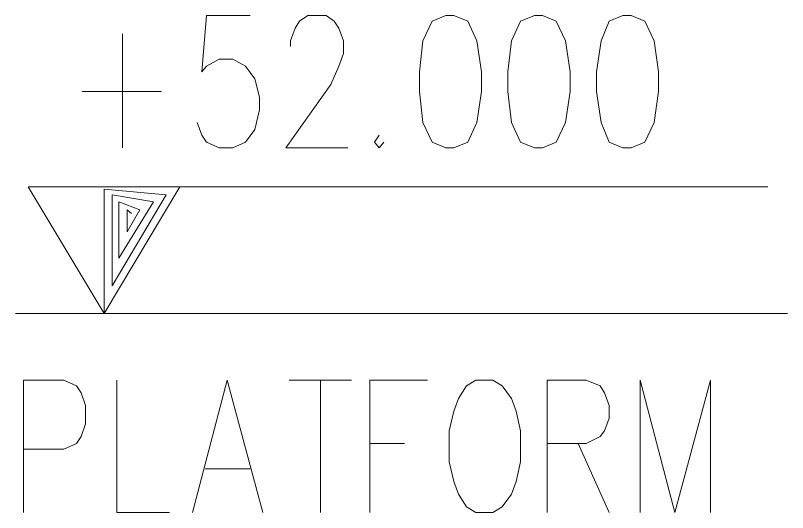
# Model space of a CAD drawing. Header units: millimetres. Extents: x 0 to 588, y 0 to 874.
# Drawn here: x 355.11 to 369.32, y 286.19 to 295.34 of the extents above; entities that cross this region are included whole.
import ezdxf

# ---------------------------------------------------------------- set-up
doc = ezdxf.new("R2010")
doc.units = ezdxf.units.MM
doc.layers.get('0').update_dxf_attribs({"lineweight": 18})

msp = doc.modelspace()

# ---------------------------------------------------------------- linework, layer by layer
at = {"color": 0, "lineweight": 0}
for points in [[(359.431, 295.339), (358.627, 295.339), (358.542, 294.301), (358.627, 294.407), (358.86, 294.534), (359.114, 294.534), (359.346, 294.407), (359.516, 294.174), (359.601, 293.836), (359.601, 293.603), (359.516, 293.243), (359.346, 293.01), (359.114, 292.904), (358.86, 292.904), (358.627, 293.01), (358.542, 293.137), (358.457, 293.37)], [(360.172, 294.767), (360.172, 294.873), (360.257, 295.106), (360.341, 295.233), (360.49, 295.339), (360.828, 295.339), (360.976, 295.233), (361.061, 295.106), (361.146, 294.873), (361.146, 294.64), (361.061, 294.407), (360.913, 294.068), (360.087, 292.904), (361.23, 292.904)], [(357.082, 295), (357.082, 292.904)], [(356.341, 293.942), (357.801, 293.942)], [(361.802, 293.137), (361.717, 293.01), (361.802, 292.904), (361.887, 293.01)], [(358.14, 292.185), (356.743, 289.856), (355.346, 292.185), (356.743, 292.185)], [(356.743, 292.185), (368.956, 292.185)], [(356.743, 289.856), (356.743, 292.142), (357.886, 292.036), (356.891, 290.364), (356.891, 292.036), (357.653, 291.909), (357.018, 290.872), (357.018, 291.909), (357.399, 291.761), (357.166, 291.359), (357.166, 291.761), (357.251, 291.698)], [(355.113, 289.856), (369.316, 289.856)], [(355.261, 286.195), (355.261, 288.629), (356.002, 288.629), (356.235, 288.523), (356.32, 288.396), (356.404, 288.163), (356.404, 287.824), (356.32, 287.591), (356.235, 287.464), (356.002, 287.359), (355.261, 287.359)], [(356.976, 288.629), (356.976, 286.195), (357.95, 286.195)], [(358.373, 286.195), (359.008, 288.629), (359.664, 286.195)], [(360.151, 288.629), (361.294, 288.629)], [(360.722, 288.629), (360.722, 286.195)], [(361.632, 286.195), (361.632, 288.629), (362.691, 288.629)], [(364.892, 286.195), (364.892, 288.629), (365.612, 288.629), (365.866, 288.523), (365.95, 288.396), (366.035, 288.163), (366.035, 287.93), (365.95, 287.697), (365.866, 287.591), (365.612, 287.464), (364.892, 287.464)], [(366.607, 286.195), (366.607, 288.629), (367.242, 286.195), (367.898, 288.629), (367.898, 286.195)], [(361.632, 287.464), (362.267, 287.464)], [(365.464, 287.464), (366.035, 286.195)], [(358.606, 286.999), (359.431, 286.999)]]:
    msp.add_lwpolyline(points, dxfattribs=at)
for points in [[(363.029, 295.339), (362.776, 295.233), (362.606, 294.873), (362.543, 294.301), (362.543, 293.942), (362.606, 293.37), (362.776, 293.01), (363.029, 292.904), (363.178, 292.904), (363.432, 293.01), (363.601, 293.37), (363.686, 293.942), (363.686, 294.301), (363.601, 294.873), (363.432, 295.233), (363.178, 295.339)], [(364.659, 295.339), (364.405, 295.233), (364.236, 294.873), (364.173, 294.301), (364.173, 293.942), (364.236, 293.37), (364.405, 293.01), (364.659, 292.904), (364.808, 292.904), (365.062, 293.01), (365.231, 293.37), (365.315, 293.942), (365.315, 294.301), (365.231, 294.873), (365.062, 295.233), (364.808, 295.339)], [(366.289, 295.339), (366.035, 295.233), (365.887, 294.873), (365.802, 294.301), (365.802, 293.942), (365.887, 293.37), (366.035, 293.01), (366.289, 292.904), (366.437, 292.904), (366.691, 293.01), (366.861, 293.37), (366.945, 293.942), (366.945, 294.301), (366.861, 294.873), (366.691, 295.233), (366.437, 295.339)], [(363.58, 288.629), (363.411, 288.523), (363.262, 288.29), (363.178, 288.057), (363.093, 287.697), (363.093, 287.126), (363.178, 286.766), (363.262, 286.533), (363.411, 286.3), (363.58, 286.195), (363.897, 286.195), (364.067, 286.3), (364.236, 286.533), (364.321, 286.766), (364.405, 287.126), (364.405, 287.697), (364.321, 288.057), (364.236, 288.29), (364.067, 288.523), (363.897, 288.629)]]:
    msp.add_lwpolyline(points, close=True, dxfattribs=at)

doc.saveas('drawing.dxf')
